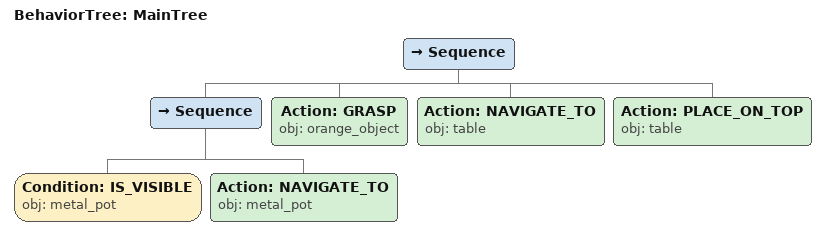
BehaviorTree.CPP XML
<root main_tree_to_execute="MainTree">
  <BehaviorTree ID="MainTree">
    <Sequence>
      <Sequence>
        <!-- Check metal_pot is visible before NAVIGATE_TO -->
        <Condition ID="IS_VISIBLE" obj="metal_pot" />
        <!-- Navigate to metal_pot -->
        <Action ID="NAVIGATE_TO" obj="metal_pot" />
      </Sequence>
      <!-- Grasp orange_object -->
      <Action ID="GRASP" obj="orange_object" />
      <!-- Navigate to table -->
      <Action ID="NAVIGATE_TO" obj="table" />
      <!-- Place on table -->
      <Action ID="PLACE_ON_TOP" obj="table" />
    </Sequence>
  </BehaviorTree>
</root>
